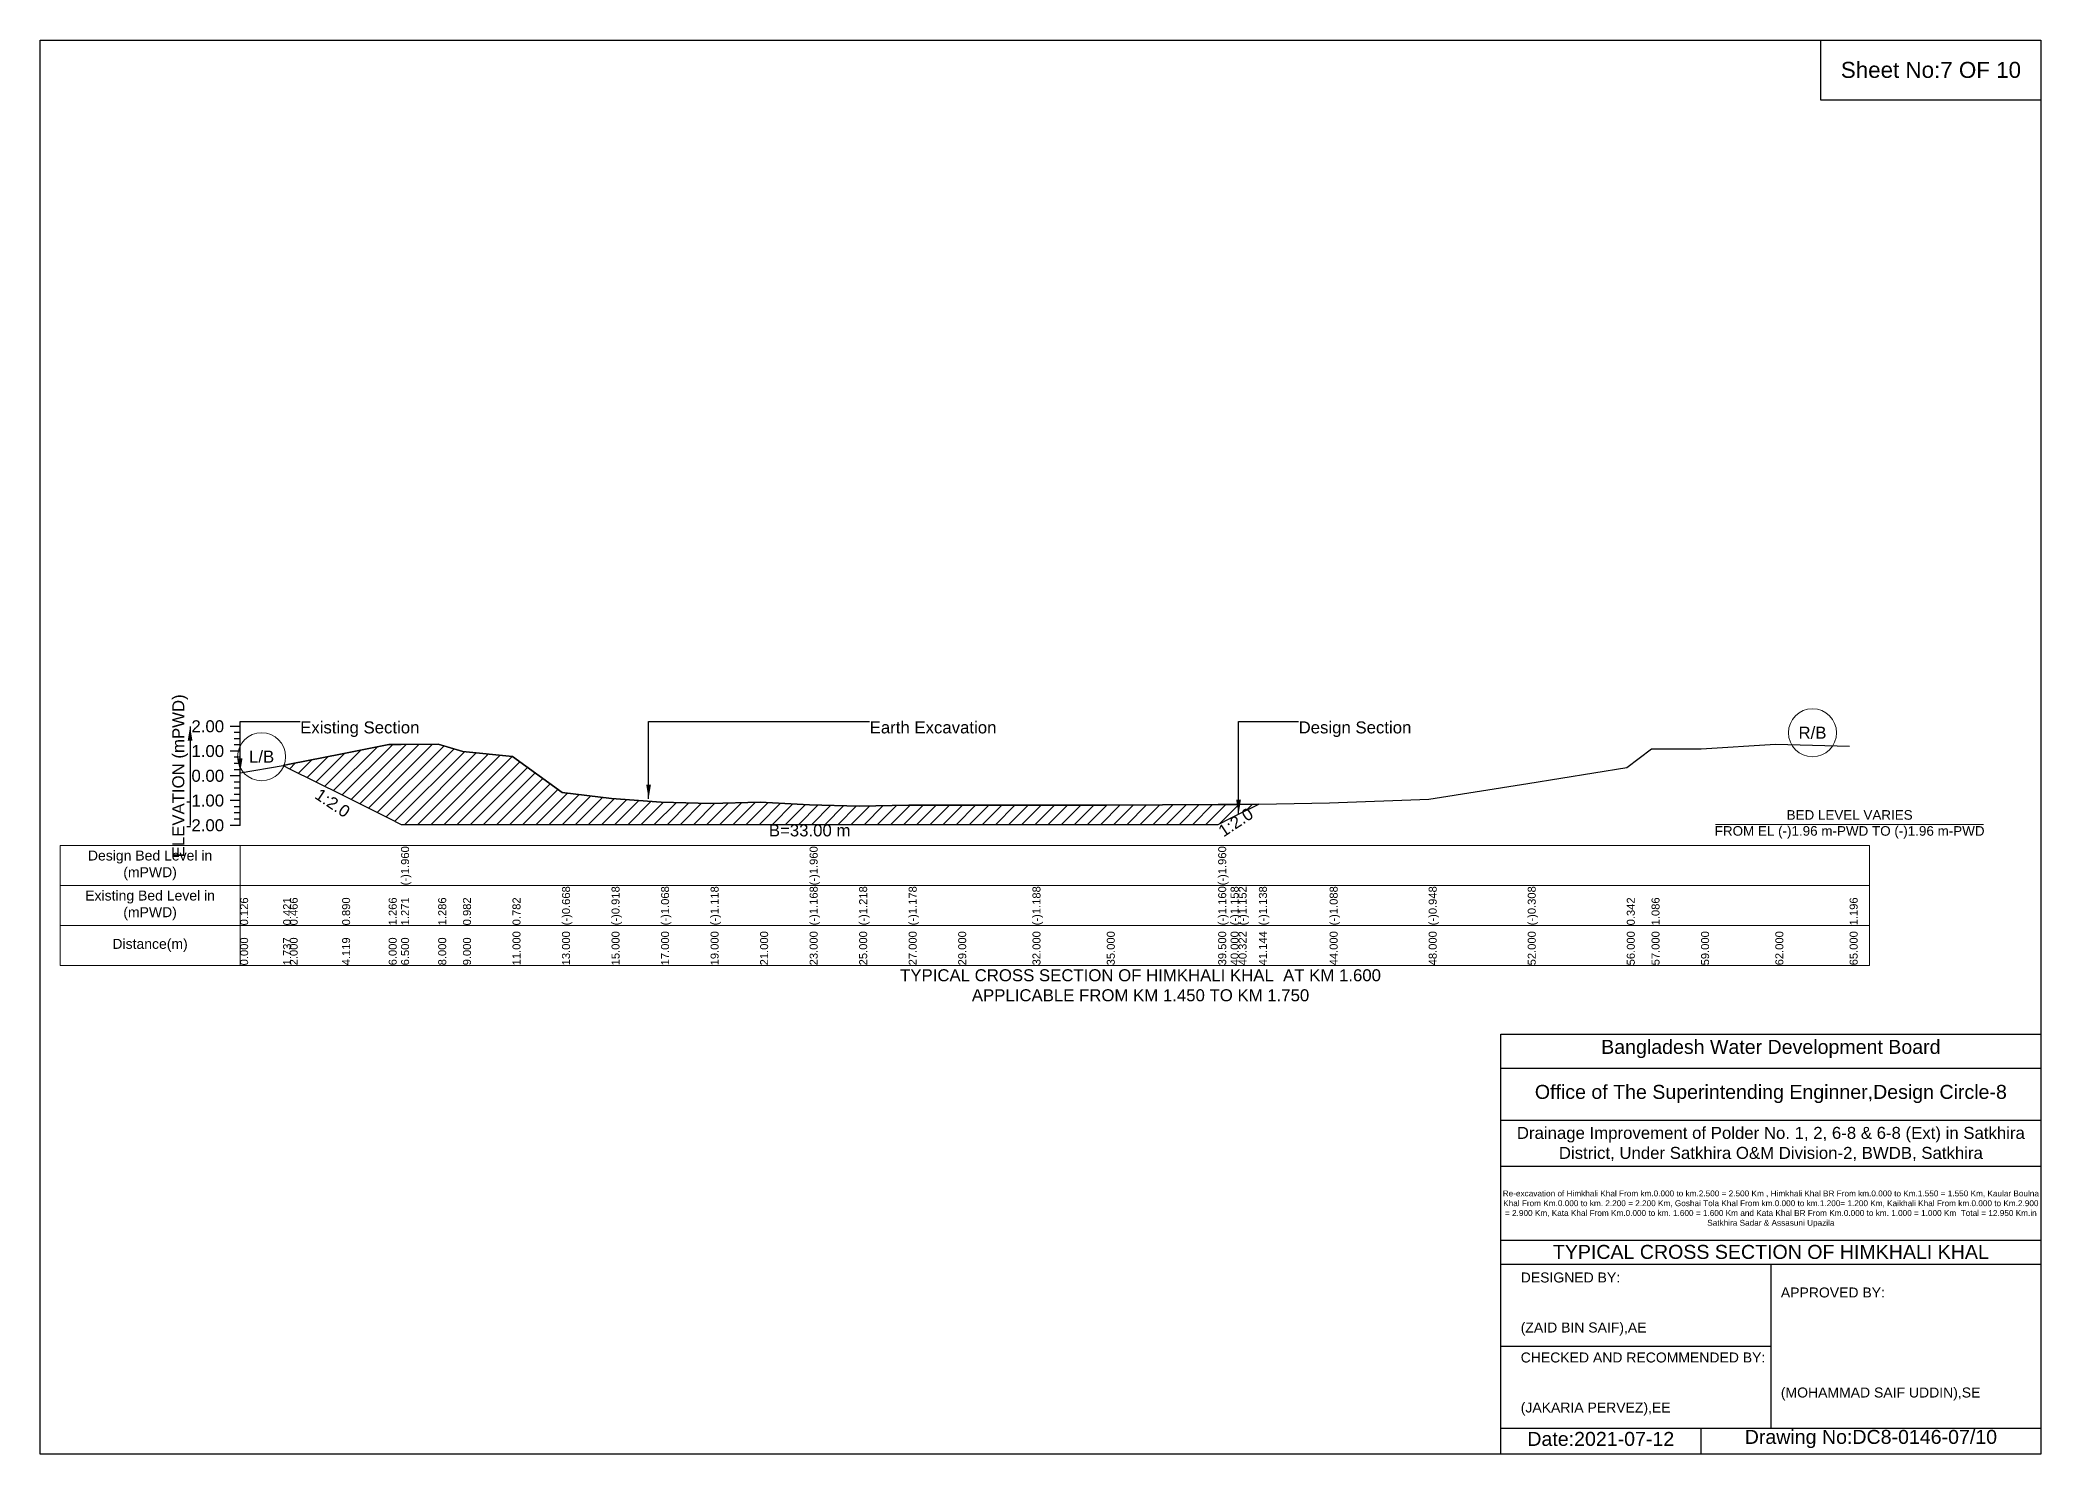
# Model space of a CAD drawing. Header units: inches. Extents: x 91000 to 628000, y -5656 to 0.
# Drawn here: x 160000 to 168000, y -5656 to 0 of the extents above; entities that cross this region are included whole.
import ezdxf

# ---------------------------------------------------------------- set-up
doc = ezdxf.new("R2010")
doc.units = ezdxf.units.IN
doc.header["$LTSCALE"] = 7
doc.header["$MEASUREMENT"] = 0
for name, color, linetype, lineweight in [('Cross section Data Border', 7, 'Continuous', 9), ('Cross Section Labels', 7, 'Continuous', 9), ('Existing_Bed_Level for Xsection', 7, 'Continuous', 25)]:
    doc.layers.add(name, color=color, linetype=linetype, lineweight=lineweight)
doc.styles.get("Standard").update_dxf_attribs({"font": 'arial.ttf'})
doc.dimstyles.get("Standard").update_dxf_attribs({"dimtxt": 0.18, "dimasz": 0.18, "dimexe": 0.18, "dimexo": 0.0625, "dimgap": 0.09, "dimtad": 0, "dimtih": 1, "dimtoh": 1, "dimdec": 4, "dimzin": 0, "dimdsep": 46, "dimtxsty": 'Standard', "dimcen": 0.09, "dimadec": 0, "dimazin": 0, "dimtfac": 1, "dimtdec": 4, "dimtofl": 0, "dimtmove": 0, "dimatfit": 3, "dimfxl": 1, "dimtolj": 1, "dimtzin": 0, "dimarcsym": 0})

msp = doc.modelspace()

# ---------------------------------------------------------------- hatches: boundary and pattern name
at = {"layer": 'Existing_Bed_Level for Xsection'}
h = msp.add_hatch(dxfattribs=at)
h.set_pattern_fill('ANSI31', color=256, scale=297, style=0)
h.paths.add_polyline_path([(160972, -2901.7), (160998, -2914.7), (161207.7, -3019.6), (161394, -3112.7), (161443.5, -3137.5), (161592, -3137.5), (161691, -3137.5), (161889, -3137.5), (162087, -3137.5), (162285, -3137.5), (162483, -3137.5), (162681, -3137.5), (162879, -3137.5), (163077, -3137.5), (163275, -3137.5), (163473, -3137.5), (163671, -3137.5), (163968, -3137.5), (164265, -3137.5), (164710.5, -3137.5), (164760, -3112.7), (164791.9, -3096.8), (164873.3, -3056.1), (164791.9, -3057.5), (164760, -3058.1), (164710.5, -3058.3), (164265, -3060), (163968, -3061), (163671, -3060), (163473, -3060), (163275, -3064), (163077, -3059.1), (162879, -3049.2), (162681, -3054.1), (162483, -3049.2), (162285, -3034.3), (162087, -3009.6), (161889, -2866), (161691, -2846.2), (161592, -2816.1), (161443.5, -2817.6), (161394, -2818.1), (161207.7, -2855.3), (160998, -2897.3)])

# ---------------------------------------------------------------- linework, layer by layer
for points in [[(160000, 0), (168000, 0), (168000, -5656), (160000, -5656)], [(167120, 0), (168000, 0), (168000, -240), (167120, -240)]]:
    msp.add_lwpolyline(points, close=True)
for points in [[(165840, -5656), (165840, -3976), (168000, -3976)], [(165840, -4112), (168000, -4112)], [(165840, -4320), (168000, -4320)], [(165840, -4504), (168000, -4504)], [(165840, -4800), (168000, -4800)], [(165840, -4896), (168000, -4896)], [(166920, -4896), (166920, -5552)], [(165840, -5224), (166920, -5224)], [(165840, -5552), (168000, -5552)], [(166640, -5552), (166640, -5656)]]:
    msp.add_lwpolyline(points)
at = {"layer": 'Cross section Data Border'}
msp.add_lwpolyline([(160080, -3221.4), (167315, -3221.4), (167315, -3701.4), (160080, -3701.4)], close=True, dxfattribs=at)
for points in [[(160800, -3221.4), (160800, -3701.4)], [(160080, -3381.4), (167315, -3381.4)], [(160080, -3541.4), (167315, -3541.4)]]:
    msp.add_lwpolyline(points, dxfattribs=at)
at = {"layer": 'Cross Section Labels'}
msp.add_lwpolyline([(166699.2, -3137.5), (167770.8, -3137.5)], dxfattribs=at)
for centre in [(167086.5, -2771.1), (160886, -2866.8)]:
    msp.add_circle(centre, 96, dxfattribs=at)
at = {"layer": 'Existing_Bed_Level for Xsection'}
for points in [[(160800, -2745.4), (160760, -2745.4)], [(160800, -2770.2), (160776, -2770.2)], [(160800, -2794.9), (160776, -2794.9)], [(160800, -3141.4), (160800, -3042.4), (160800, -2943.4), (160800, -2844.4), (160800, -2745.4)], [(160800, -2844.4), (160760, -2844.4)], [(160800, -2819.7), (160776, -2819.7)], [(160800, -2869.2), (160776, -2869.2)], [(160800, -2930.9), (160972, -2901.7), (160998, -2897.3), (161207.7, -2855.3), (161394, -2818.1), (161443.5, -2817.6), (161443.5, -2817.6), (161592, -2816.1), (161691, -2846.2), (161889, -2866), (162087, -3009.6), (162285, -3034.3), (162483, -3049.2), (162681, -3054.1), (162879, -3049.2), (163077, -3059.1), (163077, -3059.1), (163275, -3064), (163473, -3060), (163671, -3060), (163968, -3061), (164265, -3060), (164710.5, -3058.3), (164710.5, -3058.3), (164760, -3058.1), (164791.9, -3057.5), (164873.3, -3056.1), (165156, -3051.1), (165552, -3037.3), (165948, -2973.9), (166344, -2909.6), (166443, -2835.9), (166641, -2835.9), (166938, -2816.1), (167235, -2825)], [(160800, -2943.4), (160760, -2943.4)], [(160800, -2893.9), (160776, -2893.9)], [(160800, -2918.7), (160776, -2918.7)], [(160800, -2968.2), (160776, -2968.2)], [(160800, -2992.9), (160776, -2992.9)], [(160800, -3017.7), (160776, -3017.7)], [(160800, -3042.4), (160760, -3042.4)], [(160800, -3067.2), (160776, -3067.2)], [(160800, -3091.9), (160776, -3091.9)], [(160800, -3116.7), (160776, -3116.7)], [(160800, -3141.4), (160760, -3141.4)]]:
    msp.add_lwpolyline(points, dxfattribs=at)
msp.add_lwpolyline([(160972, -2901.7), (160998, -2914.7), (161207.7, -3019.6), (161394, -3112.7), (161443.5, -3137.5), (161443.5, -3137.5), (161592, -3137.5), (161691, -3137.5), (161889, -3137.5), (162087, -3137.5), (162285, -3137.5), (162483, -3137.5), (162681, -3137.5), (162879, -3137.5), (163077, -3137.5), (163077, -3137.5), (163275, -3137.5), (163473, -3137.5), (163671, -3137.5), (163968, -3137.5), (164265, -3137.5), (164710.5, -3137.5), (164710.5, -3137.5), (164760, -3112.7), (164791.9, -3096.8), (164873.3, -3056.1), (164873.3, -3056.1), (164873.3, -3056.1), (164791.9, -3057.5), (164760, -3058.1), (164710.5, -3058.3), (164710.5, -3058.3), (164265, -3060), (163968, -3061), (163671, -3060), (163473, -3060), (163275, -3064), (163077, -3059.1), (163077, -3059.1), (162879, -3049.2), (162681, -3054.1), (162483, -3049.2), (162285, -3034.3), (162087, -3009.6), (161889, -2866), (161691, -2846.2), (161592, -2816.1), (161443.5, -2817.6), (161443.5, -2817.6), (161394, -2818.1), (161207.7, -2855.3), (160998, -2897.3)], close=True, dxfattribs=at)

# ---------------------------------------------------------------- texts
at = {"attachment_point": 5}
for s, insert, char_height in [('Sheet No:7 OF 10', (167560, -120), 64), ('Bangladesh Water Development Board', (166920, -4036), 56), ('Office of The Superintending Enginner,Design Circle-8', (166920, -4216), 56)]:
    msp.add_mtext(s, dxfattribs=dict(at, insert=insert, char_height=char_height))
for s, insert, char_height, width, attachment_point in [('Drainage Improvement of Polder No. 1, 2, 6-8 & 6-8 (Ext) in Satkhira District, Under Satkhira O&M Division-2, BWDB, Satkhira', (166920, -4416), 48, 2240, 5), ('Re-excavation of Himkhali Khal From km.0.000 to km.2.500 = 2.500 Km , Himkhali Khal BR From km.0.000 to Km.1.550 = 1.550 Km, Kaular Boulna Khal From Km.0.000 to km. 2.200 = 2.200 Km, Goshai Tola Khal From km.0.000 to km.1.200= 1.200 Km, Kaikhali Khal From km.0.000 to Km.2.900 = 2.900 Km, Kata Khal From Km.0.000 to km. 1.600 = 1.600 Km and Kata Khal BR From Km.0.000 to km. 1.000 = 1.000 Km  Total = 12.950 Km.in Satkhira Sadar & Assasuni Upazila', (166920, -4676), 23.4814, 2160, 5), ('TYPICAL CROSS SECTION OF HIMKHALI KHAL ', (166920, -4848), 56, 2240, 5), ('DESIGNED BY:^J^J^J(ZAID BIN SAIF),AE', (165920, -5056), 40, 1120, 4), ('APPROVED BY:^J^J^J^J^J^J(MOHAMMAD SAIF UDDIN),SE', (166960, -5216), 40, 1120, 4), ('CHECKED AND RECOMMENDED BY:^J^J^J(JAKARIA PERVEZ),EE', (165920, -5376), 40, 1120, 4), ('Date:2021-07-12', (166240, -5596), 56, 1120, 5), ('Drawing No:DC8-0146-07/10', (167320, -5596), 56, 1760, 5)]:
    msp.add_mtext(s, dxfattribs=dict(insert=insert, char_height=char_height, width=width, attachment_point=attachment_point))
at = {"layer": 'Cross section Data Border', "char_height": 40, "width": 640, "attachment_point": 5}
for s, insert in [('Design Bed Level in (mPWD)', (160440, -3301.4)), ('Existing Bed Level in (mPWD)', (160440, -3461.4)), ('Distance(m)', (160440, -3621.4))]:
    msp.add_mtext(s, dxfattribs=dict(at, insert=insert))
at = {"layer": 'Cross Section Labels'}
for s, insert, char_height, attachment_point in [('Existing Section', (161040, -2725.6), 48, 1), ('Earth Excavation', (163317, -2725.6), 48, 1), ('Design Section', (165031.9, -2725.6), 48, 1), ('R/B', (167086.5, -2771.1), 48, 5), ('L/B', (160886, -2866.8), 48, 5), ('BED LEVEL VARIES ^JFROM EL (-)1.96 m-PWD TO (-)1.96 m-PWD', (167235, -3137.5), 38.4, 5), ('B=33.00 m', (163077, -3137.5), 48, 2), ('TYPICAL CROSS SECTION OF HIMKHALI KHAL  AT KM 1.600^JAPPLICABLE FROM KM 1.450 TO KM 1.750', (164400, -3781.4), 48, 5)]:
    msp.add_mtext(s, dxfattribs=dict(at, insert=insert, char_height=char_height, attachment_point=attachment_point))
at = {"layer": 'Cross Section Labels', "char_height": 48, "attachment_point": 2}
for insert, rotation in [((161183, -3032), 326.30993), ((164767.1, -3109.1), 33.69007)]:
    msp.add_mtext('1:2.0', dxfattribs=dict(at, insert=insert, rotation=rotation))
at = {"layer": 'Existing_Bed_Level for Xsection', "rotation": 90}
for s, insert, char_height, attachment_point in [('ELEVATION (mPWD)', (160560, -2943.4), 48, 5), ('(-)1.960', (161443.5, -3381.4), 32, 1), ('(-)1.960', (163077, -3381.4), 32, 1), ('(-)1.960', (164710.5, -3381.4), 32, 1), ('0.126', (160800, -3541.4), 32, 1), ('0.421', (160972, -3541.4), 32, 1), ('0.466', (160998, -3541.4), 32, 1), ('0.890', (161207.7, -3541.4), 32, 1), ('1.266', (161394, -3541.4), 32, 1), ('1.271', (161443.5, -3541.4), 32, 1), ('1.271', (161443.5, -3541.4), 32, 1), ('1.271', (161443.5, -3541.4), 32, 1), ('1.286', (161592, -3541.4), 32, 1), ('1.286', (161592, -3541.4), 32, 1), ('0.982', (161691, -3541.4), 32, 1), ('0.782', (161889, -3541.4), 32, 1), ('(-)0.668', (162087, -3541.4), 32, 1), ('(-)0.918', (162285, -3541.4), 32, 1), ('(-)1.068', (162483, -3541.4), 32, 1), ('(-)1.068', (162483, -3541.4), 32, 1), ('(-)1.118', (162681, -3541.4), 32, 1), ('(-)1.168', (163077, -3541.4), 32, 1), ('(-)1.168', (163077, -3541.4), 32, 1), ('(-)1.168', (163077, -3541.4), 32, 1), ('(-)1.218', (163275, -3541.4), 32, 1), ('(-)1.178', (163473, -3541.4), 32, 1), ('(-)1.178', (163473, -3541.4), 32, 1), ('(-)1.178', (163473, -3541.4), 32, 1), ('(-)1.188', (163968, -3541.4), 32, 1), ('(-)1.160', (164710.5, -3541.4), 32, 1), ('(-)1.160', (164710.5, -3541.4), 32, 1), ('(-)1.160', (164710.5, -3541.4), 32, 1), ('(-)1.158', (164760, -3541.4), 32, 1), ('(-)1.152', (164791.9, -3541.4), 32, 1), ('(-)1.138', (164873.3, -3541.4), 32, 1), ('(-)1.088', (165156, -3541.4), 32, 1), ('(-)0.948', (165552, -3541.4), 32, 1), ('(-)0.308', (165948, -3541.4), 32, 1), ('0.342', (166344, -3541.4), 32, 1), ('1.086', (166443, -3541.4), 32, 1), ('1.086', (166443, -3541.4), 32, 1), ('1.196', (167235, -3541.4), 32, 1), ('0.000', (160800, -3701.4), 32, 1), ('1.737', (160972, -3701.4), 32, 1), ('2.000', (160998, -3701.4), 32, 1), ('4.119', (161207.7, -3701.4), 32, 1), ('6.000', (161394, -3701.4), 32, 1), ('6.500', (161443.5, -3701.4), 32, 1), ('6.500', (161443.5, -3701.4), 32, 1), ('6.500', (161443.5, -3701.4), 32, 1), ('8.000', (161592, -3701.4), 32, 1), ('9.000', (161691, -3701.4), 32, 1), ('11.000', (161889, -3701.4), 32, 1), ('13.000', (162087, -3701.4), 32, 1), ('15.000', (162285, -3701.4), 32, 1), ('17.000', (162483, -3701.4), 32, 1), ('19.000', (162681, -3701.4), 32, 1), ('21.000', (162879, -3701.4), 32, 1), ('23.000', (163077, -3701.4), 32, 1), ('23.000', (163077, -3701.4), 32, 1), ('23.000', (163077, -3701.4), 32, 1), ('25.000', (163275, -3701.4), 32, 1), ('27.000', (163473, -3701.4), 32, 1), ('29.000', (163671, -3701.4), 32, 1), ('32.000', (163968, -3701.4), 32, 1), ('35.000', (164265, -3701.4), 32, 1), ('39.500', (164710.5, -3701.4), 32, 1), ('39.500', (164710.5, -3701.4), 32, 1), ('39.500', (164710.5, -3701.4), 32, 1), ('40.000', (164760, -3701.4), 32, 1), ('40.322', (164791.9, -3701.4), 32, 1), ('41.144', (164873.3, -3701.4), 32, 1), ('44.000', (165156, -3701.4), 32, 1), ('48.000', (165552, -3701.4), 32, 1), ('52.000', (165948, -3701.4), 32, 1), ('56.000', (166344, -3701.4), 32, 1), ('57.000', (166443, -3701.4), 32, 1), ('59.000', (166641, -3701.4), 32, 1), ('62.000', (166938, -3701.4), 32, 1), ('65.000', (167235, -3701.4), 32, 1)]:
    msp.add_mtext(s, dxfattribs=dict(at, insert=insert, char_height=char_height, attachment_point=attachment_point))
at = {"layer": 'Existing_Bed_Level for Xsection', "char_height": 48, "attachment_point": 6}
for s, insert in [('2.00', (160736, -2745.4)), ('1.00', (160736, -2844.4)), ('0.00', (160736, -2943.4)), ('-1.00', (160736, -3042.4)), ('-2.00', (160736, -3141.4))]:
    msp.add_mtext(s, dxfattribs=dict(at, insert=insert))

# ---------------------------------------------------------------- leaders
at = {"layer": 'Cross Section Labels', "annotation_type": 0, "has_hookline": 1, "hookline_direction": 0}
for points, text_width in [([(160800, -2930.9), (160800, -2725.6), (161039.9, -2725.6)], 467.2), ([(162433.1, -3035.7), (162433.1, -2725.6), (163316.9, -2725.6)], 497), ([(164791.9, -3096.8), (164791.9, -2725.6), (165031.8, -2725.6)], 441.2)]:
    msp.add_leader(points, dimstyle='Standard', override={"dimasz": 57.6}, dxfattribs=dict(at, text_width=text_width))
at = {"layer": 'Existing_Bed_Level for Xsection'}
msp.add_leader([(160600, -2745.4), (160600, -3141.4)], dimstyle='Standard', override={"dimasz": 57.6}, dxfattribs=at)

doc.saveas('drawing.dxf')
